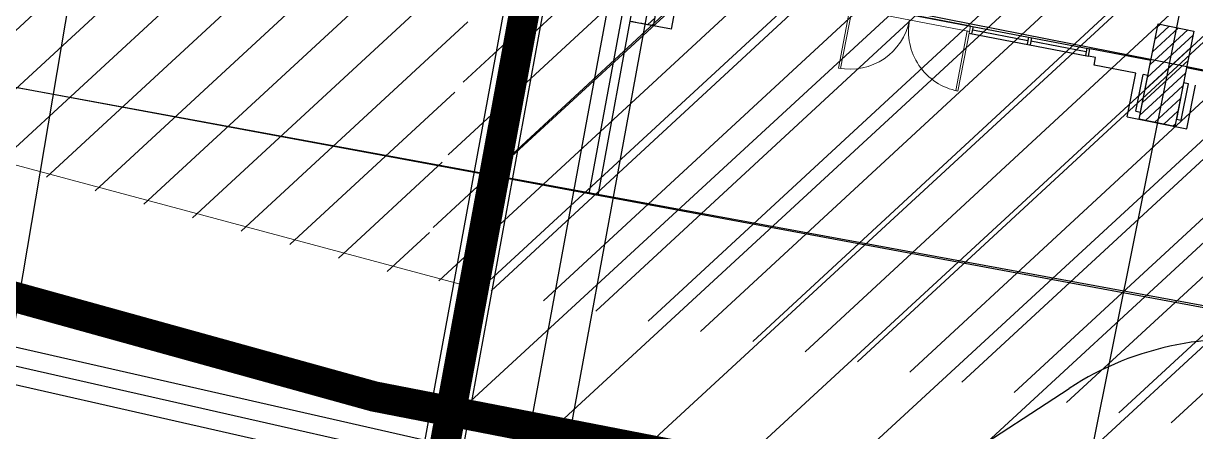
# Model space of a CAD drawing. Extents: x -678889171 to 586587, y -792238163 to 335485.
# Drawn here: x -678784365 to -678765092, y -792178227 to -792171516 of the extents above; entities that cross this region are included whole.
import ezdxf
from ezdxf.enums import TextEntityAlignment as Align

# ---------------------------------------------------------------- set-up
doc = ezdxf.new("R2010")
doc.units = 0
doc.header["$MEASUREMENT"] = 0
doc.layers.get('0').update_dxf_attribs({"color": 8})
for name, color, linetype in [('A-ANNO-LEGN', 252, 'Continuous'), ('A-FLOR-PATT', 252, 'Continuous'), ('A-SITE-PATT', 252, 'Continuous'), ('A-WALL', 252, 'Continuous')]:
    doc.layers.add(name, color=color, linetype=linetype)
for name, color, linetype, lineweight in [('BASEMENT3 LAYOUT$0$A-TABL-TEXT', 252, 'Continuous', 30), ('BASEMENT3 LAYOUT$0$HATCH5', 252, 'Continuous', 15), ('BASEMENT3 LAYOUT$0$HATCH6', 252, 'Continuous', 15), ('Ground floor Towers$0$04-Ground Floor$0$A-DOOR-FULL', 252, 'Continuous', 20), ('Ground floor Towers$0$04-Ground Floor$0$A-GLAZ', 252, 'Continuous', 20)]:
    doc.layers.add(name, color=color, linetype=linetype, lineweight=lineweight)
doc.styles.add('Ground floor Towers$0$$Bas01-Rname$0$EN-SC', font='swissc.ttf')
doc.styles.add('Ground floor Towers$0$$Bas01-Rname$0$EN-SCL', font='swisscl.ttf')
doc.styles.add('Ground floor Towers$0$04-Ground Floor$0$V2-lower ground$0$LEVEL  FOR LICENSE LOWER GR$0$$LG- LEVEL$0$AR-SR', font='sarb.shx')

# ---------------------------------------------------------------- blocks, each defined once
blk = doc.blocks.new('A$C61C61320')
at = {"layer": 'BASEMENT3 LAYOUT$0$HATCH5'}
h = blk.add_hatch(dxfattribs=at)
h.set_pattern_fill('JIS_WOOD', color=256, scale=1000, style=0)
h.set_pattern_definition([(45, (-845680.2949388556, -470481.0696760565), (-499.9999991609842, 499.9999991609843), [])])
h.paths.add_polyline_path([(12440.74077330553, -169431.9252005816), (13408.27617370361, -243253.7315873399), (7111.185080291936, -248399.4795461658), (-61957.46107163071, -237877.8060760189), (-55832.26724016038, -200866.3395951205), (-20860.02674167091, -206712.4958959252), (-20783.43353955913, -208437.764712235), (-16504.6553898881, -208719.7022090854), (-18718.17453308101, -208569.0044804074), (-18168.17453308101, -169431.9252005816)])
at = {"layer": 'BASEMENT3 LAYOUT$0$HATCH6'}
h = blk.add_hatch(dxfattribs=at)
h.set_pattern_fill('JIS_WOOD', color=256, scale=1000, style=0)
h.set_pattern_definition([(45, (-845711.5632553247, -470537.5133829243), (-499.9999991609842, 499.9999991609843), [])])
h.paths.add_polyline_path([(-57054.4839232408, -202715.6827627594), (-61988.72938809986, -237934.2497828866), (-80426.45722685638, -233625.2072105513), (-117920.8563015934, -232159.4412755717), (-127624.8318891085, -221284.5855308848), (-127624.8318891085, -154987.425217584), (-104462.5924733605, -154589.848100547), (-93882.62928564264, -154028.8445178776), (-93529.7361727003, -176713.0896850609), (-93352.28011348587, -178273.3977080029), (-93352.28011348587, -194674.8746110406), (-91405.28890382661, -196764.3988851835), (-82930.71560722869, -197602.72102616), (-65142.08317814791, -199622.3395659931), (-55832.26724016038, -200866.3395951205)])
for p, q in [((-59883.22629425302, -226953.7113033014), (-62016.83858275879, -241980.3372030303)), ((-61377.40907591535, -242077.9771225467), (-59248.31349740457, -227043.8649367919))]:
    blk.add_line(p, q)
at = {"layer": 'BASEMENT3 LAYOUT$0$A-TABL-TEXT', "const_width": 500}
blk.add_lwpolyline([(-88972.05171104963, 22775.97554144054), (13087.40149203665, 22211.71815820993), (12977.94017466274, -133203.5437077869), (15397.77637988678, -244279.008176838), (7656.957292334409, -250604.5168011433), (-62676.49176812707, -239864.7054035134), (-80695.52998699364, -235653.5139011407), (-118847.6494075342, -234162.0357504327), (-129624.8318891085, -222084.4801378573), (-129624.8318891085, -153058.7582305309), (-104567.4960696057, -152628.6520064768), (-88972.05156734609, -151257.049707202)], close=True, dxfattribs=at)
blk.add_lwpolyline([(-61675.10775182908, -241975.3168535259), (-55832.26724016038, -200866.3395951205)], dxfattribs=at)
at = {"layer": 'BASEMENT3 LAYOUT$0$HATCH6'}
for points in [[(-56182.62965816143, -202983.40351943), (-61193.42310835095, -237994.1969192784), (-80426.45722685638, -233662.5050700729), (-117920.8563015934, -232196.7391350933), (-127624.8318891085, -221321.8833904064), (-127624.8318891085, -155024.7230771056), (-104462.5924733605, -154627.1459600686), (-93882.62928564264, -154066.1423773992), (-93361.99845258333, -178187.9478082885), (-93352.28011348587, -179178.229467513), (-93494.76352696051, -194320.7128558172), (-91405.28890382661, -196764.3988851835), (-82961.84863941744, -197787.7979447818), (-65211.28236189531, -199613.7986915881), (-55832.26724016038, -200866.3395951205)], [(-56182.62965816143, -202984.025088968), (-61193.42310835095, -237994.8184888165), (-80426.45722685638, -233663.1266396109), (-117920.8563015934, -232197.3607046313), (-127624.8318891085, -221322.5049599444), (-127624.8318891085, -155025.3446466436), (-104462.5924733605, -154627.7675296066), (-93882.62928564264, -154066.7639469372), (-93361.99845258333, -178188.5693778265), (-93352.28011348587, -179178.851037051), (-93494.76352696051, -194321.3344253552), (-91405.28890382661, -196765.0204547216), (-82961.84863941744, -197788.4195143199), (-65211.28236189531, -199614.4202611261), (-55832.26724016038, -200866.9611646585)]]:
    blk.add_lwpolyline(points, close=True, dxfattribs=at)
blk = doc.blocks.new('2')
at = {"layer": 'BASEMENT3 LAYOUT$0$A-TABL-TEXT', "const_width": 500}
blk.add_lwpolyline([(28948.80459054373, 254973.3362460719), (131008.25779363, 254409.0788628413), (130898.7964762561, 98993.81699684449), (133318.6326814801, -12081.64747220662), (125577.8135939278, -18407.15609651199), (55244.36453346629, -7667.34469888208), (37225.32631459972, -3456.153196509345), (-926.7931059408002, -1964.675045801327), (-11703.97558751516, 10112.88056677405), (-11703.97558751516, 79138.60247410042), (13353.36023198767, 79568.70869815454), (28948.80473424727, 80940.3109974293)], close=True, dxfattribs=at)
blk.add_lwpolyline([(56518.08711341524, -7861.840212244359), (62088.58906143298, 31331.02110951082)], dxfattribs=at)
blk = doc.blocks.new('Ground floor Towers$0$04-Ground Floor$0$a-r-00l-facd$0$WATG_DOORDOUBLE_M3')
at = {"layer": 'Ground floor Towers$0$04-Ground Floor$0$A-DOOR-FULL'}
for p, q in [((2199.999999287247, 1.468276605010033e-05), (2200.000000712753, -99.99998531723395)), ((-7.127528078854084e-07, -8.368981070816517e-06), (7.127528078854084e-07, -100.0000083689811))]:
    blk.add_line(p, q, dxfattribs=at)
for points in [[(7.127528078854084e-07, -100.0000083689811), (40.00000071275281, -100.0000077987788), (40.00001545171835, -1199.058316136943), (1.545171835459769e-05, -1199.058316707145)], [(2200.000000712753, -99.99997886421625), (2160.000000712753, -99.99997943441849), (2160.000015465135, -1199.999985887436), (2200.000015465135, -1199.999985317234)]]:
    blk.add_lwpolyline(points, close=True, dxfattribs=at)
for centre, start, end in [((7.127528078854084e-07, -100.0000167199178), 270.0000008170881, 8.137530065835503e-07), ((2200.000000712753, -99.99998535879422), 180.000000813753, 270.0000008170881)]:
    blk.add_arc(centre, 1100, start, end, dxfattribs=at)
at = {"layer": 'Ground floor Towers$0$04-Ground Floor$0$A-GLAZ'}
for p, q in [((-7.127528078854084e-07, -1.482199877500534e-05), (2199.999999287247, 8.229748345911503e-06)), ((7.127528078854084e-07, -100.0000083689811), (2200.000000712753, -99.99998531723395))]:
    blk.add_line(p, q, dxfattribs=at)
blk = doc.blocks.new('GR')
at = {"layer": 'A-FLOR-PATT'}
for p, q in [((24660, 51410), (18907.74619863499, 6297.218948154703)), ((33880, 50170), (28453.82219061675, 12193.04290999438)), ((34530, 50080), (29103.40449962695, 12100.23078453529)), ((43550, 48720), (36448.18627554716, 3793.630470206146)), ((32376.12747447414, 37855.94499149045), (28534.12877654682, 10966.40601642555)), ((32524.61943165358, 37834.72852022282), (28682.60164317381, 10945.05593341186)), ((29488.03837892113, 13771.13630032896), (30626.52021319405, 21739.41526441167)), ((30736.6833470598, 14576.90379018498), (36669.81151480148, 13683.60084876454)), ((29785.88415439943, 13729.40971991443), (29889.00499322333, 14451.15651114427)), ((37525.59968073927, 12559.65929378977), (37775.87851020633, 14139.96322263403)), ((37679.80793903302, 13531.53388660177), (37775.8897148049, 14139.84393702998)), ((37702.5065403356, 13676.67988180823), (38112.48086736503, 14086.65420883766)), ((37735.7716752541, 13886.72171202337), (37959.87323198945, 14110.82326875872)), ((37769.03681017284, 14096.76354223874), (37807.26559661352, 14134.99232867942)), ((37775.87851020633, 14139.96322263403), (38368.49248352292, 14046.10866158389)), ((37775.8897148049, 14139.84393702998), (38368.52183456505, 14046.10401242835)), ((29387.12130822922, 13785.62794351531), (29507.27624525444, 13905.78288054053)), ((34722.86567831754, 13855.04029628774), (34741.53875116788, 13973.58135409285)), ((35647.27644915676, 13776.70297085938), (34732.20221474272, 13914.31082519029)), ((37635.97627049848, 13256.59622137784), (38357.76716034696, 13978.38711122633)), ((37669.24140541709, 13466.63805159309), (38265.08850274072, 14062.48514891672)), ((38368.49248352292, 14046.10866158389), (38118.21365405587, 12465.80473273963)), ((38368.52183456505, 14046.10401242835), (38272.41032966913, 13437.76381848383)), ((29785.88415439943, 13729.40971991443), (29092.97097551823, 13828.76487576962)), ((29537.76723351291, 13764.99005203568), (29537.76675031955, 13764.98669117141)), ((34673.47471311201, 13862.82056338261), (36651.94545597305, 13564.93828540972)), ((35656.23545281228, 13836.20676792388), (35638.36939398386, 13717.54420456905)), ((35705.67818754347, 13828.76257674536), (35687.81212871504, 13710.10001339054)), ((36611.43575065606, 13631.71375826565), (35696.72051590033, 13769.2676266238)), ((36620.36878007028, 13691.04503994306), (36602.50272124186, 13572.38247658823)), ((37602.71113557997, 13046.5543911627), (38324.50202542846, 13768.34528101119)), ((36651.94545597307, 13564.93828540972), (36669.81151480147, 13683.60084876456)), ((36770.6080193279, 13547.07222658133), (36651.94545597307, 13564.93828540972)), ((37679.78355549946, 13531.53755783271), (36669.81151480147, 13683.60084876456)), ((36751.25312226381, 13418.52111628026), (36770.6080193279, 13547.07222658133)), ((37569.44600066135, 12836.51256094745), (38291.23689050972, 13558.30345079582)), ((37442.96983800284, 13314.37494594156), (36751.25312226381, 13418.52111628026)), ((37328.87078528103, 12592.61550579945), (37442.85510492306, 13313.64917581936)), ((37536.18086574285, 12626.47073073231), (38257.9717555911, 13348.26162058057)), ((39566.58853253789, 13230.15663646392), (38272.40946769714, 13437.75835669041)), ((37466.13633749649, 12692.40612748048), (37561.63560464563, 13296.50840482011)), ((37545.15506374812, 12679.91448371369), (37640.74611733248, 13284.59737716616)), ((37640.74611733248, 13284.59737716616), (37561.63560464563, 13296.50840482011)), ((37629.66491197876, 12543.17808167159), (38224.7066206726, 13138.21979036543)), ((38233.3735187156, 13190.82757218454), (38137.79549505068, 12586.2271579265)), ((38216.81422149653, 12573.73551412901), (38312.33348967449, 13177.96431251336)), ((38312.33348967449, 13177.96431251336), (38233.37351871561, 13190.82757218454)), ((38316.60484317582, 12436.46996191594), (38430.83151759191, 13159.0367020345)), ((37782.27254735434, 12519.00902175053), (38191.44148575398, 12928.17796015018)), ((37328.87078528103, 12592.61550579945), (38316.60484317582, 12436.46996191594)), ((37466.13633749649, 12692.40612748048), (37545.15506374812, 12679.91448371369)), ((38118.21365405587, 12465.80473273963), (37525.59968073927, 12559.65929378977)), ((37934.88018273003, 12494.8399618296), (38158.17635083548, 12718.13612993504)), ((38137.79549505068, 12586.2271579265), (38216.81422149653, 12573.73551412901)), ((91118.10905854641, 2089.001083405527), (18801.22155714846, 12365.71643345358)), ((91171.08015799461, 1959.34538576024), (18807.41378333696, 12365.0869826737)), ((38087.48781810561, 12470.67090190854), (38124.91121591674, 12508.09429971967)), ((28453.83350833238, 12193.04129290544), (27138.39767118738, 2986.54165439686)), ((29103.40449962698, 12100.23078453529), (27787.9685629145, 2893.730449171606)), ((13954.892429028, 9037.340527038032), (32932.25522542506, 5538.345611155655)), ((13865.78693958432, 8748.712924173691), (32877.85890930897, 5243.31842462362)), ((13776.68145014085, 8460.085321309307), (25160.57897516301, 6361.153030752015)), ((25834.74286169953, 475.6460303985552), (36556.8234185163, 8092.010420269953))]:
    blk.add_line(p, q, dxfattribs=at)
for centre, radius, start, end in [((-55662.04957586701, -578844.6859266991), 615202.9587322307, 74.22143378566328, 85.22979167610383), ((-55662.04957586701, -578844.6859266991), 607202.9587322306, 74.22143378566328, 89.82613372100917), ((-55662.04957586701, -578844.6859266991), 599702.9587322306, 74.22143378566328, 89.82613372100917), ((-55662.93498737716, -578845.5571168693), 598702.9593896806, 81.82333904894617, 81.86161899109385), ((39452.36490718285, 4015.757301606846), 5000, 81.30062883281725, 125.38784946446)]:
    blk.add_arc(centre, radius, start, end, dxfattribs=at)
at = {"layer": 'A-FLOR-PATT', "extrusion": (-9.169287483442396e-25, 1.400510042128255e-25, -1), "xscale": -0.9090909090909005, "yscale": 0.9090909090909005, "zscale": -0.9090909090909005, "rotation": 8.562201210549238}
blk.add_blockref('Ground floor Towers$0$04-Ground Floor$0$a-r-00l-facd$0$WATG_DOORDOUBLE_M3', (-32714.39265832903, 14279.13612864728), dxfattribs=at)
at = {"layer": 'A-FLOR-PATT', "style": 'Ground floor Towers$0$04-Ground Floor$0$V2-lower ground$0$LEVEL  FOR LICENSE LOWER GR$0$$LG- LEVEL$0$AR-SR', "flags": 12}
for tag, p in [('L', (30296.07288644527, 72859.53473235783)), ('P', (30237.50458115668, 72203.99769414036))]:
    blk.add_attdef(tag, text='', height=500, dxfattribs=at).set_placement(p, align=Align.RIGHT)
at = {"layer": 'A-FLOR-PATT'}
for tag, p, height, style in [('N', (85492.25876324323, 56633.4995742733), 250, 'Ground floor Towers$0$$Bas01-Rname$0$EN-SC'), ('N', (89389.48149106537, 56633.4995742733), 250, 'Ground floor Towers$0$$Bas01-Rname$0$EN-SC'), ('N', (94597.61363499537, 56633.4995742733), 250, 'Ground floor Towers$0$$Bas01-Rname$0$EN-SC'), ('AN', (85922.66280553787, 56313.08159666645), 200, 'Ground floor Towers$0$$Bas01-Rname$0$EN-SCL'), ('AN', (89819.88553336001, 56313.08159666645), 200, 'Ground floor Towers$0$$Bas01-Rname$0$EN-SCL'), ('AN', (95028.01767729002, 56313.08159666645), 200, 'Ground floor Towers$0$$Bas01-Rname$0$EN-SCL'), ('SN', (85299.47460008037, 56025.08594095582), 200, 'Ground floor Towers$0$$Bas01-Rname$0$EN-SCL'), ('F', (85927.04975899268, 56008.67972904726), 200, 'Ground floor Towers$0$$Bas01-Rname$0$EN-SCL'), ('SN', (89196.69732790251, 56025.08594095582), 200, 'Ground floor Towers$0$$Bas01-Rname$0$EN-SCL'), ('F', (89824.27248681482, 56008.67972904726), 200, 'Ground floor Towers$0$$Bas01-Rname$0$EN-SCL'), ('SN', (94404.82947183252, 56025.08594095582), 200, 'Ground floor Towers$0$$Bas01-Rname$0$EN-SCL'), ('F', (95032.40463074483, 56008.67972904726), 200, 'Ground floor Towers$0$$Bas01-Rname$0$EN-SCL')]:
    blk.add_attdef(tag, p, '', height=height, dxfattribs=dict(at, style=style))
at = {"layer": 'A-FLOR-PATT', "style": 'Ground floor Towers$0$$Bas01-Rname$0$EN-SCL', "width": 0.8}
for p in [(85305.16036184286, 56295.1433535593), (89202.383089665, 56295.1433535593), (94410.51523359501, 56295.1433535593)]:
    blk.add_attdef('FN', p, '', height=250, dxfattribs=at)

msp = doc.modelspace()

# ---------------------------------------------------------------- block references
at = {"layer": 'A-SITE-PATT', "rotation": 357.6731745000001}
for name, p in [('2', (-678833487.1858103, -792167746.3685482, -212772)), ('A$C61C61320', (-678706236.4347705, -791940527.995869, -212772))]:
    msp.add_blockref(name, p, dxfattribs=at)

# ---------------------------------------------------------------- next in the draw order: block references
at = {"layer": 'A-WALL', "rotation": 357.6731745000001}
msp.add_blockref('GR', (-678804025.0995113, -792184118.4910543, -212772), dxfattribs=at)

# ---------------------------------------------------------------- next in the draw order: hatches: boundary and pattern name
at = {"layer": 'A-ANNO-LEGN'}
h = msp.add_hatch(dxfattribs=at)
h.set_pattern_fill('ANSI31', color=256, scale=10000, angle=-2.326825500000001)
h.set_pattern_definition([(42.6731745, (-679564563.7146958, -792179516.537627), (-847.2693918303064, 919.0400305032981), [])])
h.paths.add_polyline_path([(-678777672.8996642, -792179735.1176345), (-678770187.1392597, -792139007.139102), (-678733063.7379951, -792148537.2472874), (-678731444.0167841, -792108675.140868), (-678688692.2204224, -792110162.0728618), (-678692240.0211401, -792193145.4692618), (-678709626.0473782, -792200229.2193018), (-678779081.755804, -792187036.6399584)])

# ---------------------------------------------------------------- next in the draw order: linework, layer by layer
at = {"layer": 'A-ANNO-LEGN', "elevation": -212772}
msp.add_lwpolyline([(-678777672.8996642, -792179735.1176345), (-678770187.1392597, -792139007.139102), (-678733063.7379951, -792148537.2472874), (-678731444.0167841, -792108675.140868), (-678688692.2204224, -792110162.0728618), (-678692240.0211401, -792193145.4692618), (-678709626.0473782, -792200229.2193018), (-678779081.755804, -792187036.6399584)], close=True, dxfattribs=at)

doc.saveas('drawing.dxf')
